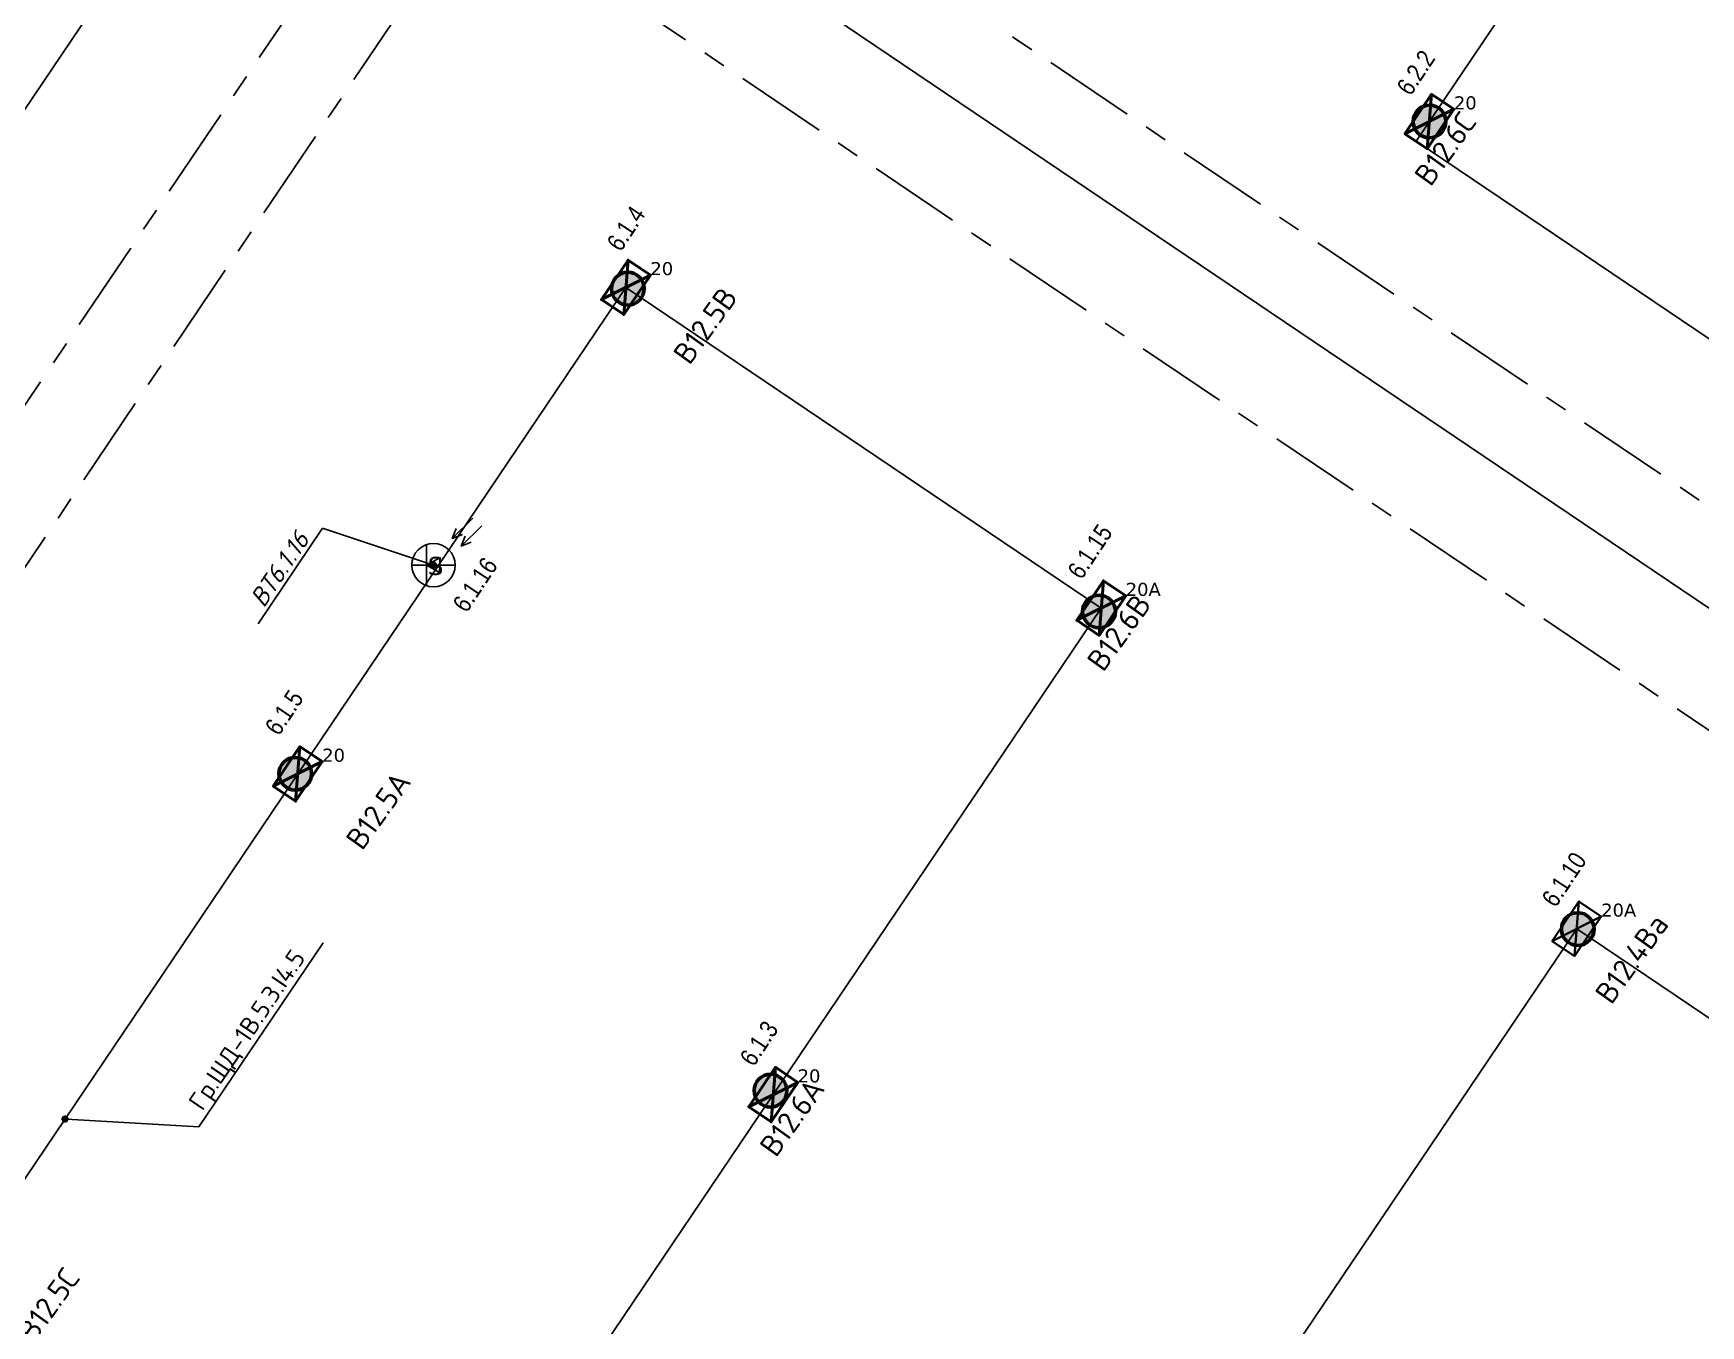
# Model space of a CAD drawing. Header units: millimetres. Extents: x -243740 to 150609, y -473655 to -165121.
# Drawn here: x 78050 to 101066, y -295812 to -277976 of the extents above; entities that cross this region are included whole.
import ezdxf
from ezdxf import colors
from ezdxf.entities.mleader import LeaderData, LeaderLine
from ezdxf.enums import TextEntityAlignment as Align
from ezdxf.math import Vec2, Vec3

# ---------------------------------------------------------------- set-up
doc = ezdxf.new("R2010")
doc.units = ezdxf.units.MM
doc.linetypes.add('Линия сетки', pattern=[22.225, 12.7, -3.175, 3.175, -3.175])
for name, color, linetype, lineweight in [('0_Авт.', 255, 'Continuous', 5), ('_освещение_dali', 3, 'Continuous', 50), ('DALLI', 6, 'TRAY', 30), ('Аварийное_овещение', 1, 'Continuous', 30), ('Светильники аварийные', 1, 'Continuous', 40)]:
    doc.layers.add(name, color=color, linetype=linetype, lineweight=lineweight)
for name, color, linetype in [('_Гр.ЩД-1В.5.3.I4.2', 6, 'Continuous'), ('_Гр.ЩД-1В.5.3.I4.3', 6, 'Continuous'), ('_Гр.ЩД-1В.5.3.I4.5', 6, 'Continuous'), ('_Гр.ЩД-1В.5.3.I4.6', 6, 'Continuous')]:
    doc.layers.add(name, color=color, linetype=linetype)
doc.layers.add('сВЕтильники', color=7, linetype='Continuous', lineweight=40, true_color=0x600080)
doc.styles.add('ELine', font='txt.shx')
doc.styles.add('ISOCPEUR', font='isocpeur.ttf')
doc.styles.add('ISOCPEUR_1', font='isocpeur.ttf', dxfattribs={"height": 200})
doc.styles.get("Standard").update_dxf_attribs({"font": 'ARIALN.TTF'})
doc.styles.add('TableTextStyle', font='')
doc.styles.add('Шрифт - 200', font='', dxfattribs={"height": 200})
doc.styles.get('TableTextStyle').set_extended_font_data('VERDANA.TTF')
doc.styles.get('Шрифт - 200').set_extended_font_data('GOST Common', italic=True)
doc.linetypes.add('TRAY', pattern='A,12.119257,["_",ELine,S=4.5,R=90,X=0,Y=-1.555839],0.750382,["_",ELine,S=4.5,R=0,X=0,Y=-0.805849],1.314849,["_",ELine,S=4.5,R=0,X=0,Y=-0.805849],2.250029,["_",ELine,S=4.5,R=90,X=0,Y=-1.555839],13.565483', length=30)
doc.linetypes.add('Truba', pattern='A,3e-05,[4,MSH_7,S=1,R=0,X=0,Y=0],-3.022072', length=3.022102)
doc.linetypes.add('Проводка в лотке', pattern='A,7.5,[130,ltypeshp.shx,S=0.5,R=0,X=0,Y=0],1,[130,ltypeshp.shx,S=1,R=90,X=0,Y=-0.5],1,[130,ltypeshp.shx,S=0.5,R=0,X=0,Y=0],7.5', length=17)

# ---------------------------------------------------------------- blocks, each defined once
blk = doc.blocks.new('A$C0249faeb')
at = {"layer": 'DALLI', "color": 0, "linetype": 'Линия сетки', "lineweight": -3, "ltscale": 100}
for points in [[(-14874, 3986), (-31472, -20621), (-57455, -3095), (-40857, 21511)], [(-59923, -4517), (-76521, -29124), (-106044, -9211), (-89446, 15396)], [(-32903, -22743), (-49501, -47350), (-75483, -29824), (-58886, -5217)]]:
    blk.add_lwpolyline(points, close=True, dxfattribs=at)
blk = doc.blocks.new('A$C85fa3c5e')
at = {"layer": '0_Авт.', "color": 6, "lineweight": 25, "ltscale": 100}
for points in [[(5.42, 6.5), (2.59, 3.68), (3.15, 5.07)], [(5.42, 6.5), (2.59, 3.68), (3.98, 4.24)], [(6.66, 5.43), (3.83, 2.6), (4.39, 3.99)], [(6.66, 5.43), (3.83, 2.6), (5.22, 3.16)], [(-0.97, 2.84), (-0.98, -2.84)], [(-3, 0), (3, 0)], [(-0.98, 0), (0.85, 1), (0.85, -0.01)], [(-0.98, 0), (0.84, -1.02), (0.85, -0.01)]]:
    blk.add_lwpolyline(points, dxfattribs=at)
blk.add_circle((0, 0), 3, dxfattribs=at)
blk = doc.blocks.new('_Dot')
at = {"color": 0, "linetype": 'ByBlock', "lineweight": -2}
blk.add_line((-0.5, 0), (-1, 0), dxfattribs=at)
at = {"color": 0, "linetype": 'ByBlock', "const_width": 0.5}
blk.add_lwpolyline([(-0.25, 0, 1), (0.25, 0, 1)], format="xyb", close=True, dxfattribs=at)
blk = doc.blocks.new('26494_2_0')
mesh = blk.add_polyface()
corners = [(0.186, 0.329, -0.215), (0.186, -0.329), (0.186, -0.329, -0.215), (0.186, -0.329), (0.186, 0.329, -0.215), (0.186, 0.329), (0.186, -0.329, -0.215), (-0.186, -0.329), (-0.186, -0.329, -0.215), (-0.186, -0.329), (0.186, -0.329, -0.215), (0.186, -0.329), (-0.186, -0.329, -0.215), (-0.186, 0.329), (-0.186, 0.329, -0.215), (-0.186, 0.329), (-0.186, -0.329, -0.215), (-0.186, -0.329), (-0.186, 0.329, -0.215), (0.186, 0.329), (0.186, 0.329, -0.215), (0.186, 0.329), (-0.186, 0.329, -0.215), (-0.186, 0.329), (0.186, 0.329), (-0.186, -0.329), (0.186, -0.329), (-0.186, -0.329), (0.186, 0.329), (-0.186, 0.329), (-0.186, 0.329, -0.215), (0.186, -0.329, -0.215), (-0.186, -0.329, -0.215), (0.186, -0.329, -0.215), (-0.186, 0.329, -0.215), (0.186, 0.329, -0.215)]
mesh.append_faces([[corners[k] for k in face] for face in [(0, 1, 2), (3, 4, 5), (6, 7, 8), (9, 10, 11), (12, 13, 14), (15, 16, 17), (18, 19, 20), (21, 22, 23), (24, 25, 26), (27, 28, 29), (30, 31, 32), (33, 34, 35)]])
blk = doc.blocks.new('26549_2_0')
mesh = blk.add_polyface()
corners = [(0.186, 0.329, -0.215), (0.186, -0.329), (0.186, -0.329, -0.215), (0.186, -0.329), (0.186, 0.329, -0.215), (0.186, 0.329), (0.186, -0.329, -0.215), (-0.186, -0.329), (-0.186, -0.329, -0.215), (-0.186, -0.329), (0.186, -0.329, -0.215), (0.186, -0.329), (-0.186, -0.329, -0.215), (-0.186, 0.329), (-0.186, 0.329, -0.215), (-0.186, 0.329), (-0.186, -0.329, -0.215), (-0.186, -0.329), (-0.186, 0.329, -0.215), (0.186, 0.329), (0.186, 0.329, -0.215), (0.186, 0.329), (-0.186, 0.329, -0.215), (-0.186, 0.329), (0.186, 0.329), (-0.186, -0.329), (0.186, -0.329), (-0.186, -0.329), (0.186, 0.329), (-0.186, 0.329), (-0.186, 0.329, -0.215), (0.186, -0.329, -0.215), (-0.186, -0.329, -0.215), (0.186, -0.329, -0.215), (-0.186, 0.329, -0.215), (0.186, 0.329, -0.215)]
mesh.append_faces([[corners[k] for k in face] for face in [(0, 1, 2), (3, 4, 5), (6, 7, 8), (9, 10, 11), (12, 13, 14), (15, 16, 17), (18, 19, 20), (21, 22, 23), (24, 25, 26), (27, 28, 29), (30, 31, 32), (33, 34, 35)]])
blk = doc.blocks.new('dgdg')
at = {"layer": 'Аварийное_овещение', "lineweight": 40, "xscale": 1000, "yscale": 1000, "zscale": 1000, "rotation": 325.9999999999997}
blk.add_blockref('26494_2_0', (333995, 107102, 3151), dxfattribs=at)
at = {"layer": 'сВЕтильники', "lineweight": 40, "xscale": 1000, "yscale": 1000, "zscale": 1000, "rotation": 325.9999999999997}
for name, p in [('26494_2_0', (331962, 118244, 3151)), ('26494_2_0', (320870, 115955, 3151)), ('26549_2_0', (327432, 111529, 3151)), ('26494_2_0', (316340, 109240, 3151)), ('26494_2_0', (322903, 104814, 3151))]:
    blk.add_blockref(name, p, dxfattribs=at)
at = {"layer": 'сВЕтильники', "style": 'ISOCPEUR_1'}
for s, p in [('В12.6С', (331978, 117331, 21000)), ('В12.5В', (321748, 114868, 21000)), ('В12.6В', (327459, 110632, 21000)), ('В12.5А', (317229, 108168, 21000)), ('В12.6А', (322940, 103932, 21000)), ('В12.5С', (312698, 101376, 21000))]:
    blk.add_text(s, height=300, rotation=54.2972, dxfattribs=at).set_placement(p)
at = {"layer": 'Светильники аварийные', "style": 'ISOCPEUR_1'}
blk.add_text('В12.4Ва', height=300, rotation=54.2972, dxfattribs=at).set_placement((334473, 106040))
blk = doc.blocks.new('A$Cab2378fa')
at = {"lineweight": 25, "true_color": 0xfff5f5}
h = blk.add_hatch(color=7, dxfattribs=at)
h.dxf.hatch_style = 1
h.paths.add_polyline_path([(0, 0), (-142, -170, 0.174923), (3, -222, 0.197808), (162, -157)])
h.paths.add_polyline_path([(-163, 158), (0, 0), (148, 178, 0.175398), (3, 230, 0.209014)])
at = {"lineweight": 25}
h = blk.add_hatch(color=0, dxfattribs=at)
h.paths.add_polyline_path([(162, -157, 0.442338), (148, 178), (0, 0)])
h.paths.add_polyline_path([(-142, -170), (0, 0), (-163, 158, 0.430096)])
blk.add_circle((3, 4), 226)

msp = doc.modelspace()

# ---------------------------------------------------------------- linework, layer by layer
at = {"layer": '_Гр.ЩД-1В.5.3.I4.2', "ltscale": 100}
msp.add_lwpolyline([(110553, -307179), (104099, -302825), (93081, -319123), (64061, -299585), (79386, -276865), (73104, -272628), (59516, -292774), (53023, -288395), (66612, -268249), (59965, -263766), (46376, -283912), (39850, -279510), (53439, -259364)], dxfattribs=at)
at = {"layer": '_Гр.ЩД-1В.5.3.I4.3', "ltscale": 100}
msp.add_lwpolyline([(110553, -307179), (104631, -303184), (111564, -292911), (82047, -273002), (97726, -249758), (91406, -245495), (77450, -266185), (70958, -261806), (84913, -241116), (78266, -236633), (64311, -257323), (57785, -252921), (71740, -232231)], dxfattribs=at)
at = {"layer": '_Гр.ЩД-1В.5.3.I4.5', "ltscale": 100}
msp.add_lwpolyline([(110609, -307096), (104050, -302672), (93545, -318248), (91123, -316614), (105918, -294762), (99355, -290335), (85767, -310481), (79204, -306054), (92792, -285908), (86230, -281482), (72641, -301627)], dxfattribs=at)
at = {"layer": '_Гр.ЩД-1В.5.3.I4.6', "ltscale": 100}
msp.add_lwpolyline([(110693, -306972), (105011, -303137), (112334, -292279), (109146, -290129), (124290, -267676), (117657, -263202), (103701, -283892), (97138, -279465), (111094, -258775), (104531, -254349), (90576, -275039)], dxfattribs=at)

# ---------------------------------------------------------------- block references
at = {"layer": '0_Авт.', "color": 3, "linetype": 'Проводка в лотке', "ltscale": 100, "xscale": 100, "yscale": 100, "zscale": 100}
msp.add_blockref('A$C85fa3c5e', (83574, -285316), dxfattribs=at)
at = {"layer": '_освещение_dali', "color": 5, "ltscale": 100}
for p in [(97319, -279197), (86254, -281504), (81663, -288199), (88222, -292573)]:
    msp.add_blockref('A$Cab2378fa', p, dxfattribs=at)
at = {"layer": '_освещение_dali', "color": 1, "ltscale": 100}
for p in [(92758, -285959), (99366, -290343)]:
    msp.add_blockref('A$Cab2378fa', p, dxfattribs=at)
at = {"layer": 'Defpoints', "color": 3, "ltscale": 100}
msp.add_blockref('A$C0249faeb', (143045, -270898), dxfattribs=at)
at = {"layer": 'Defpoints', "linetype": 'Truba'}
msp.add_blockref('dgdg', (-234640, -397437), dxfattribs=at)

# ---------------------------------------------------------------- texts
at = {"layer": '_Гр.ЩД-1В.5.3.I4.5', "ltscale": 100}
for s, p in [('6.1.4', (86397, -280779)), ('6.1.15', (92802, -285238)), ('6.1.16', (84314, -285695)), ('6.1.5', (81678, -287460)), ('6.1.10', (99347, -289763)), ('6.1.3', (88233, -292026))]:
    msp.add_text(s, height=250, rotation=56.5225, dxfattribs=at).set_placement(p, align=Align.BOTTOM_CENTER)
at = {"layer": '_Гр.ЩД-1В.5.3.I4.6', "ltscale": 100}
msp.add_text('6.2.2', height=250, rotation=56.5225, dxfattribs=at).set_placement((97301, -278628), align=Align.BOTTOM_CENTER)
at = {"layer": '_освещение_dali', "color": 231, "true_color": 0xf596b6, "style": 'TableTextStyle'}
msp.add_text('20', height=180, dxfattribs=at).set_placement((97660, -279025, 3151))
at = {"layer": '_освещение_dali', "color": 254, "true_color": 0xeeb4ce, "style": 'TableTextStyle'}
for s, height, p in [('20', 180, (86568, -281313, 3151)), ('S', 250, (83495, -285451)), ('20А', 180, (93130, -285740, 3151)), ('20', 180, (82038, -288029, 3151)), ('20А', 180, (99693, -290167, 3151)), ('20', 180, (88601, -292455, 3151))]:
    msp.add_text(s, height=height, dxfattribs=at).set_placement(p)

# ---------------------------------------------------------------- leaders
at = {"layer": '_Гр.ЩД-1В.5.3.I4.5', "ltscale": 100}
ml = msp.add_multileader_mtext('Standard', dxfattribs=at)
ml.set_content('Гр.ЩД-1В.5.3.I4.5', color=256, style='ISOCPEUR')
ml.set_leader_properties()
ml.set_arrow_properties(name='DOT')
ml.build(insert=Vec2(0, 0))
ml.multileader.update_dxf_attribs({"has_dogleg": 0, "text_left_attachment_type": 6, "text_right_attachment_type": 6, "arrow_head_size": 100})
ctx = ml.context
ctx.base_point, ctx.char_height, ctx.arrow_head_size, ctx.landing_gap_size, ctx.plane_origin, ctx.plane_x_axis, ctx.plane_y_axis = Vec3(80333, -293071), 250, 100, 200, Vec3(21627, -151616), Vec3(0.559193, 0.829038), Vec3(-0.829038, 0.559193)
ctx.left_attachment, ctx.right_attachment = 6, 6
notes = []
notes.append((ctx, [(0, (1, 1, 0), (80329, -293077), (0.559193, 0.829038), 8, [(1, [(78487, -292961)], 0, [])])]))
ctx.mtext.insert, ctx.mtext.text_direction, ctx.mtext.rotation, ctx.mtext.flow_direction = Vec3(80176, -292723), Vec3(0.559193, 0.829038), 0.977384, 5
at = {"layer": '_освещение_dali'}
ml = msp.add_multileader_mtext('Standard', dxfattribs=at)
ml.set_content('{\\fISOCPEUR|b0|i1|c204|p34;ВТ6.1.16}', color=256, style='Шрифт - 200')
ml.set_leader_properties()
ml.set_arrow_properties(name='DOT')
ml.build(insert=Vec2(0, 0))
ml.multileader.update_dxf_attribs({"has_dogleg": 0, "text_left_attachment_type": 6, "text_right_attachment_type": 6, "arrow_head_size": 100})
ctx = ml.context
ctx.base_point, ctx.char_height, ctx.arrow_head_size, ctx.landing_gap_size, ctx.plane_origin, ctx.plane_x_axis, ctx.plane_y_axis = Vec3(81161, -286110), 250, 100, 200, Vec3(22397, -144056), Vec3(0.559193, 0.829038), Vec3(-0.829038, 0.559193)
ctx.left_attachment, ctx.right_attachment = 6, 6
notes.append((ctx, [(1, (1, 1, 0), (82045, -284800), (-0.559193, -0.829038), 8, [(1, [(83574, -285316)], 0, [])])]))
ctx.mtext.insert, ctx.mtext.text_direction, ctx.mtext.rotation, ctx.mtext.flow_direction = Vec3(81024, -285777), Vec3(0.559193, 0.829038), 0.977384, 5
for ctx, leaders in notes:
    for number, flags, end, landing, length, lines in leaders:
        leader = LeaderData()
        leader.index, (leader.has_last_leader_line, leader.has_dogleg_vector, leader.attachment_direction) = number, flags
        leader.last_leader_point, leader.dogleg_vector, leader.dogleg_length = Vec3(end), Vec3(landing), length
        for number, points, colour, breaks in lines:
            line = LeaderLine()
            line.index, line.vertices, line.color, line.breaks = number, Vec3.list(points), colors.encode_raw_color(colour), breaks
            leader.lines.append(line)
        ctx.leaders.append(leader)

doc.saveas('drawing.dxf')
